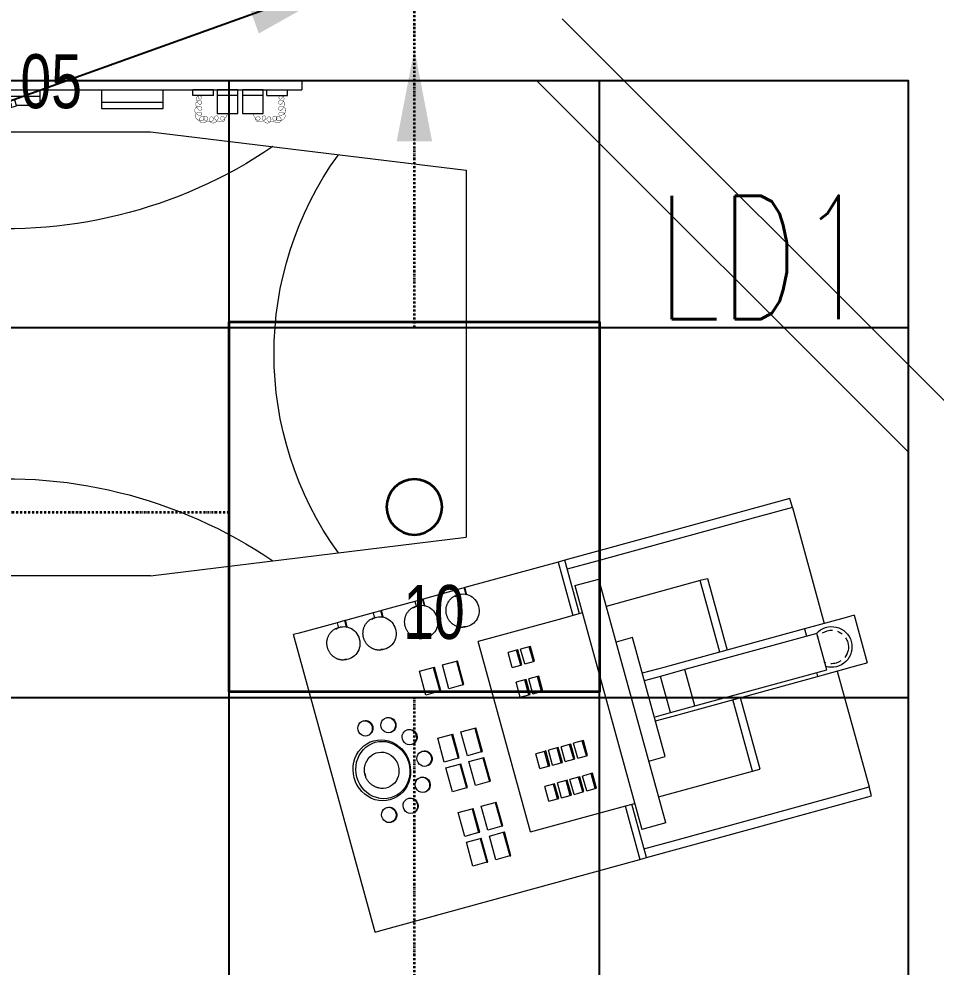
# Model space of a CAD drawing. Extents: x -12260 to 57327, y -29287 to 19916.
# Drawn here: x 22435 to 23921, y -4247 to -2710 of the extents above; entities that cross this region are included whole.
import ezdxf
from ezdxf import colors
from ezdxf.entities.mleader import LeaderData, LeaderLine
from ezdxf.enums import TextEntityAlignment as Align
from ezdxf.math import Vec2, Vec3

# ---------------------------------------------------------------- set-up
doc = ezdxf.new("R2010")
doc.units = 0
doc.header["$LTSCALE"] = 0.25
doc.linetypes.add('DASHDOT', pattern=[25.4, 12.7, -6.35, 0, -6.35])
for name, color, linetype, lineweight in [('01-First Floor$0$72_EGR_EQP_TAG', 142, 'Continuous', 5), ('01-First Floor$0$LOADING', 253, 'Continuous', 5), ('01-First Floor$0$Walls', 251, 'Continuous', 5), ('E-LITE-CIRC-NUMB', 6, 'Continuous', 25), ('E-LITE-CLNG', 150, 'Continuous', 35), ('E-LITE-CLNG-CNDT', 6, 'DASHDOT', 35), ('E-LITE-CLNG-CNDT @ 100', 6, 'DASHDOT', 35), ('E-LITE-CTRL', 6, 'Continuous', 25), ('E-LITE-IDEN', 6, 'Continuous', 25), ('E-LITE-TEXT', 6, 'Continuous', 25)]:
    doc.layers.add(name, color=color, linetype=linetype, lineweight=lineweight)
doc.layers.add('01-First Floor$0$FALSE CEILING', color=251, linetype='Continuous')
doc.styles.add('01-First Floor$0$X3G_ENTITY_257CFD', font='swisscl.ttf', dxfattribs={"height": 200})
doc.styles.add('DC_Elc_Romans', font='elc_romans.shx', dxfattribs={"width": 0.7})
doc.styles.add('DC_SIMPLEX', font='SIMPLEX.shx', dxfattribs={"width": 0.7})

# ---------------------------------------------------------------- blocks, each defined once
blk = doc.blocks.new('01-First Floor$0$ME15657-P')
for p, q in [((0.04, 0.8841), (-0.04, 0.8841)), ((-0.04, 0.8691), (-0.04, 0.8841)), ((0.04, 0.8841), (0.04, 0.8691)), ((-0.04, 0.8009), (-0.04, 0.8691)), ((0.04, 0.8691), (0.04, 0.8009)), ((-0.25, 0.6341), (-0.25, 0.8341)), ((-0.25, 0.8341), (-0.235, 0.8341)), ((-0.04, 0.8341), (-0.235, 0.8341)), ((-0.235, 0.7741), (-0.235, 0.8341)), ((0.235, 0.8341), (0.04, 0.8341)), ((0.235, 0.8341), (0.235, 0.7741)), ((0.235, 0.8341), (0.25, 0.8341)), ((0.25, 0.8341), (0.25, 0.6341)), ((-0.0335, 0.5963), (-0.0335, 0.8182)), ((-0.0335, 0.8182), (0.0275, 0.8182)), ((0.0275, 0.8182), (0.0275, 0.5963)), ((-0.04, 0.5746), (-0.04, 0.8009)), ((-0.0335, 0.8009), (-0.04, 0.8009)), ((0.04, 0.8009), (0.0275, 0.8009)), ((0.04, 0.8009), (0.04, 0.5746)), ((-0.235, 0.5052), (-0.235, 0.7741)), ((0.235, 0.7741), (0.235, 0.5052)), ((-0.04, 0.671), (-0.16, 0.671)), ((-0.16, 0.6707), (-0.16, 0.671)), ((-0.16, 0.6587), (-0.16, 0.6707)), ((0.16, 0.671), (0.04, 0.671)), ((0.16, 0.671), (0.16, 0.6707)), ((0.16, 0.6707), (0.16, 0.6587)), ((-0.16, 0.5007), (-0.16, 0.6587)), ((-0.16, 0.6587), (-0.04, 0.6587)), ((0.04, 0.6587), (0.16, 0.6587)), ((0.16, 0.6587), (0.16, 0.5007)), ((-0.25, 0.4559), (-0.25, 0.6341)), ((0.25, 0.6341), (0.25, 0.4559)), ((-0.0335, 0.5553), (-0.0335, 0.5963)), ((-0.0335, 0.5963), (0.0275, 0.5963)), ((0.0275, 0.5963), (0.0275, 0.5553)), ((-0.04, 0.5665), (-0.04, 0.5746)), ((0.04, 0.5746), (0.04, 0.5665)), ((-0.04, 0.5283), (-0.04, 0.5665)), ((-0.0335, 0.5283), (-0.0335, 0.5553)), ((-0.0335, 0.5553), (0.0275, 0.5553)), ((0.0275, 0.5553), (0.0275, 0.5283)), ((0.04, 0.5665), (0.04, 0.5283)), ((-0.1, 0.5007), (-0.1, 0.5283)), ((-0.1, 0.5283), (0.1, 0.5283)), ((0.1, 0.5283), (0.1, 0.5007)), ((-0.235, 0.4556), (-0.235, 0.5052)), ((-0.2039, 0.5007), (0.2061, 0.5007)), ((-0.2039, 0.5007), (-0.2039, 0.4607)), ((0.2061, 0.4607), (0.2061, 0.5007)), ((0.235, 0.5052), (0.235, 0.4556)), ((-0.25, 0.4445), (-0.25, 0.4559)), ((-0.25, 0.4559), (-0.16, 0.4559)), ((0.2061, 0.4607), (-0.2039, 0.4607)), ((-0.16, 0.4191), (-0.16, 0.4606)), ((0.16, 0.4606), (0.16, 0.4191)), ((0.16, 0.4559), (0.25, 0.4559)), ((0.25, 0.4559), (0.25, 0.4445)), ((-0.25, 0.0096), (-0.25, 0.4445)), ((-0.16, 0.4445), (-0.25, 0.4445)), ((0.25, 0.4445), (0.16, 0.4445)), ((0.25, 0.4445), (0.25, 0.2877)), ((-0.16, 0.2855), (-0.16, 0.4191)), ((0.16, 0.4191), (0.16, 0.2855)), ((-0.12, 0.4055), (-0.12, 0.4076)), ((-0.12, 0.4076), (-0.095, 0.4076)), ((-0.12, 0.391), (-0.12, 0.4055)), ((-0.12, 0.4055), (-0.095, 0.4055)), ((-0.095, 0.4076), (-0.095, 0.4055)), ((-0.095, 0.4055), (-0.095, 0.391)), ((-0.065, 0.4055), (-0.065, 0.4076)), ((-0.065, 0.4076), (-0.04, 0.4076)), ((-0.065, 0.391), (-0.065, 0.4055)), ((-0.065, 0.4055), (-0.04, 0.4055)), ((-0.04, 0.4076), (-0.04, 0.4055)), ((-0.04, 0.4055), (-0.04, 0.391)), ((-0.12, 0.391), (-0.095, 0.391)), ((-0.12, 0.3843), (-0.12, 0.3864)), ((-0.12, 0.3864), (-0.095, 0.3864)), ((-0.12, 0.3698), (-0.12, 0.3843)), ((-0.12, 0.3843), (-0.095, 0.3843)), ((-0.095, 0.3864), (-0.095, 0.3843)), ((-0.095, 0.3843), (-0.095, 0.3698)), ((-0.065, 0.391), (-0.04, 0.391)), ((-0.065, 0.3843), (-0.065, 0.3864)), ((-0.065, 0.3864), (-0.04, 0.3864)), ((-0.065, 0.3698), (-0.065, 0.3843)), ((-0.065, 0.3843), (-0.04, 0.3843)), ((-0.04, 0.3864), (-0.04, 0.3843)), ((-0.04, 0.3843), (-0.04, 0.3698)), ((-0.12, 0.3698), (-0.095, 0.3698)), ((-0.065, 0.3698), (-0.04, 0.3698)), ((-0.12, 0.3631), (-0.12, 0.3652)), ((-0.12, 0.3652), (-0.095, 0.3652)), ((-0.12, 0.3486), (-0.12, 0.3631)), ((-0.12, 0.3631), (-0.095, 0.3631)), ((-0.095, 0.3652), (-0.095, 0.3631)), ((-0.095, 0.3631), (-0.095, 0.3486)), ((-0.065, 0.3631), (-0.065, 0.3652)), ((-0.065, 0.3652), (-0.04, 0.3652)), ((-0.065, 0.3486), (-0.065, 0.3631)), ((-0.065, 0.3631), (-0.04, 0.3631)), ((-0.04, 0.3652), (-0.04, 0.3631)), ((-0.04, 0.3631), (-0.04, 0.3486)), ((0.055, 0.3631), (0.055, 0.3652)), ((0.055, 0.3652), (0.08, 0.3652)), ((0.055, 0.3486), (0.055, 0.3631)), ((0.055, 0.3631), (0.08, 0.3631)), ((0.08, 0.3652), (0.08, 0.3631)), ((0.08, 0.3631), (0.08, 0.3486)), ((0.105, 0.3631), (0.105, 0.3652)), ((0.105, 0.3652), (0.13, 0.3652)), ((0.105, 0.3486), (0.105, 0.3631)), ((0.105, 0.3631), (0.13, 0.3631)), ((0.13, 0.3652), (0.13, 0.3631)), ((0.13, 0.3631), (0.13, 0.3486)), ((-0.12, 0.3486), (-0.095, 0.3486)), ((-0.12, 0.3418), (-0.12, 0.344)), ((-0.12, 0.344), (-0.095, 0.344)), ((-0.12, 0.3274), (-0.12, 0.3418)), ((-0.12, 0.3418), (-0.095, 0.3418)), ((-0.095, 0.344), (-0.095, 0.3418)), ((-0.095, 0.3418), (-0.095, 0.3274)), ((-0.065, 0.3486), (-0.04, 0.3486)), ((-0.065, 0.3418), (-0.065, 0.344)), ((-0.065, 0.344), (-0.04, 0.344)), ((-0.065, 0.3274), (-0.065, 0.3418)), ((-0.065, 0.3418), (-0.04, 0.3418)), ((-0.04, 0.344), (-0.04, 0.3418)), ((-0.04, 0.3418), (-0.04, 0.3274)), ((0.055, 0.3486), (0.08, 0.3486)), ((0.055, 0.3418), (0.055, 0.344)), ((0.055, 0.344), (0.08, 0.344)), ((0.055, 0.3274), (0.055, 0.3418)), ((0.055, 0.3418), (0.08, 0.3418)), ((0.08, 0.344), (0.08, 0.3418)), ((0.08, 0.3418), (0.08, 0.3274)), ((0.105, 0.3486), (0.13, 0.3486)), ((0.105, 0.3418), (0.105, 0.344)), ((0.105, 0.344), (0.13, 0.344)), ((0.105, 0.3274), (0.105, 0.3418)), ((0.105, 0.3418), (0.13, 0.3418)), ((0.13, 0.344), (0.13, 0.3418)), ((0.13, 0.3418), (0.13, 0.3274)), ((-0.12, 0.3274), (-0.095, 0.3274)), ((-0.065, 0.3274), (-0.04, 0.3274)), ((0.055, 0.3274), (0.08, 0.3274)), ((0.105, 0.3274), (0.13, 0.3274)), ((-0.16, 0.2855), (0.16, 0.2855)), ((0.2372, 0.2879), (0.2394, 0.2877)), ((0.2381, 0.2867), (0.2394, 0.2868)), ((0.2394, 0.2877), (0.25, 0.2877)), ((0.2394, 0.2868), (0.25, 0.2868)), ((0.25, 0.2876), (0.25, 0.2867)), ((0.25, 0.2868), (0.25, 0.2737)), ((0.1882, 0.276), (0.1882, 0.2729)), ((0.25, 0.2737), (0.2406, 0.2737)), ((0.2418, 0.2729), (0.2418, 0.276)), ((0.25, 0.2737), (0.25, 0.2177)), ((-0.1888, 0.2448), (-0.1488, 0.2448)), ((-0.1888, 0.243), (-0.1888, 0.2448)), ((-0.1488, 0.243), (-0.1888, 0.243)), ((-0.1888, 0.243), (-0.1888, 0.2196)), ((-0.1488, 0.243), (-0.1488, 0.2448)), ((-0.1488, 0.2196), (-0.1488, 0.243)), ((-0.1388, 0.2448), (-0.0988, 0.2448)), ((-0.1388, 0.243), (-0.1388, 0.2448)), ((-0.0988, 0.243), (-0.1388, 0.243)), ((-0.1388, 0.243), (-0.1388, 0.2196)), ((-0.0988, 0.243), (-0.0988, 0.2448)), ((-0.0988, 0.2196), (-0.0988, 0.243)), ((-0.0638, 0.2448), (-0.0238, 0.2448)), ((-0.0638, 0.243), (-0.0638, 0.2448)), ((-0.0238, 0.243), (-0.0638, 0.243)), ((-0.0638, 0.243), (-0.0638, 0.2196)), ((-0.0238, 0.243), (-0.0238, 0.2448)), ((-0.0238, 0.2196), (-0.0238, 0.243)), ((-0.0138, 0.2448), (0.0262, 0.2448)), ((-0.0138, 0.243), (-0.0138, 0.2448)), ((0.0262, 0.243), (-0.0138, 0.243)), ((-0.0138, 0.243), (-0.0138, 0.2196)), ((0.0262, 0.243), (0.0262, 0.2448)), ((0.0262, 0.2196), (0.0262, 0.243)), ((0.0988, 0.2448), (0.1388, 0.2448)), ((0.0988, 0.243), (0.0988, 0.2448)), ((0.1388, 0.243), (0.0988, 0.243)), ((0.0988, 0.243), (0.0988, 0.2196)), ((0.1388, 0.243), (0.1388, 0.2448)), ((0.1388, 0.2196), (0.1388, 0.243)), ((-0.1888, 0.2196), (-0.1488, 0.2196)), ((-0.1388, 0.2196), (-0.0988, 0.2196)), ((-0.0638, 0.2196), (-0.0238, 0.2196)), ((-0.0138, 0.2196), (0.0262, 0.2196)), ((0.0988, 0.2196), (0.1388, 0.2196)), ((0.2375, 0.2178), (0.2394, 0.2177)), ((0.2385, 0.2167), (0.2394, 0.2168)), ((0.2394, 0.2177), (0.25, 0.2177)), ((0.2394, 0.2168), (0.25, 0.2168)), ((0.25, 0.2168), (0.25, 0.2037)), ((-0.1888, 0.206), (-0.1488, 0.206)), ((-0.1888, 0.2042), (-0.1888, 0.206)), ((-0.1488, 0.2042), (-0.1888, 0.2042)), ((-0.1888, 0.2042), (-0.1888, 0.1809)), ((-0.1488, 0.2042), (-0.1488, 0.206)), ((-0.1488, 0.1809), (-0.1488, 0.2042)), ((-0.1388, 0.206), (-0.0988, 0.206)), ((-0.1388, 0.2042), (-0.1388, 0.206)), ((-0.0988, 0.2042), (-0.1388, 0.2042)), ((-0.1388, 0.2042), (-0.1388, 0.1809)), ((-0.0988, 0.2042), (-0.0988, 0.206)), ((-0.0988, 0.1809), (-0.0988, 0.2042)), ((-0.0638, 0.206), (-0.0238, 0.206)), ((-0.0638, 0.2042), (-0.0638, 0.206)), ((-0.0238, 0.2042), (-0.0638, 0.2042)), ((-0.0638, 0.2042), (-0.0638, 0.1809)), ((-0.0238, 0.2042), (-0.0238, 0.206)), ((-0.0238, 0.1809), (-0.0238, 0.2042)), ((-0.0138, 0.206), (0.0262, 0.206)), ((-0.0138, 0.2042), (-0.0138, 0.206)), ((0.0262, 0.2042), (-0.0138, 0.2042)), ((-0.0138, 0.2042), (-0.0138, 0.1809)), ((0.0262, 0.2042), (0.0262, 0.206)), ((0.0262, 0.1809), (0.0262, 0.2042)), ((0.0988, 0.206), (0.1388, 0.206)), ((0.0988, 0.2042), (0.0988, 0.206)), ((0.1388, 0.2042), (0.0988, 0.2042)), ((0.0988, 0.2042), (0.0988, 0.1809)), ((0.1388, 0.2042), (0.1388, 0.206)), ((0.1388, 0.1809), (0.1388, 0.2042)), ((0.1882, 0.2064), (0.1882, 0.2033)), ((0.25, 0.2037), (0.2406, 0.2037)), ((0.2418, 0.2033), (0.2418, 0.2064)), ((0.25, 0.2037), (0.25, 0.1476)), ((-0.1888, 0.1809), (-0.1488, 0.1809)), ((-0.1388, 0.1809), (-0.0988, 0.1809)), ((-0.0638, 0.1809), (-0.0238, 0.1809)), ((-0.0138, 0.1809), (0.0262, 0.1809)), ((0.0988, 0.1809), (0.1388, 0.1809)), ((-0.0125, 0.1519), (-0.0125, 0.1509)), ((0.0125, 0.1509), (0.0125, 0.1519)), ((0.2376, 0.1478), (0.2394, 0.1476)), ((0.2385, 0.1467), (0.2394, 0.1467)), ((0.2394, 0.1476), (0.25, 0.1476)), ((0.2394, 0.1467), (0.25, 0.1467)), ((0.25, 0.1475), (0.25, 0.1466)), ((0.25, 0.1467), (0.25, 0.1336)), ((-0.0525, 0.1379), (-0.0525, 0.1369)), ((-0.0275, 0.1369), (-0.0275, 0.1379)), ((0.0275, 0.1379), (0.0275, 0.1369)), ((0.0525, 0.1369), (0.0525, 0.1379)), ((0.1882, 0.1365), (0.1882, 0.1333)), ((0.25, 0.1336), (0.2406, 0.1336)), ((0.2418, 0.1333), (0.2418, 0.1365)), ((0.25, 0.1336), (0.25, 0.087)), ((-0.0803, 0.1099), (-0.0803, 0.1089)), ((-0.0553, 0.1089), (-0.0553, 0.1099)), ((0.0553, 0.1099), (0.0553, 0.1089)), ((0.0803, 0.1089), (0.0803, 0.1099)), ((0.2376, 0.0872), (0.2394, 0.087)), ((0.2385, 0.0861), (0.2394, 0.0861)), ((0.2394, 0.087), (0.25, 0.087)), ((0.2394, 0.0861), (0.25, 0.0861)), ((0.25, 0.0869), (0.25, 0.086)), ((0.25, 0.0861), (0.25, 0.073)), ((-0.0853, 0.0726), (-0.0853, 0.0715)), ((-0.0603, 0.0715), (-0.0603, 0.0726)), ((0.0603, 0.0726), (0.0603, 0.0715)), ((0.0853, 0.0715), (0.0853, 0.0726)), ((0.1882, 0.0758), (0.1882, 0.0727)), ((0.25, 0.073), (0.2406, 0.073)), ((0.2418, 0.0727), (0.2418, 0.0758)), ((0.25, 0.073), (0.25, 0.0096)), ((-0.25, 0), (-0.25, 0.0096)), ((-0.25, 0), (0.25, 0)), ((0.25, 0.0096), (0.25, 0))]:
    blk.add_line(p, q)
at = {"flags": 128}
for points in [[(0.1882, 0.2729), (0.1883, 0.2718), (0.1883, 0.2708), (0.1884, 0.2698), (0.1886, 0.2688), (0.1888, 0.2678), (0.189, 0.2668), (0.1893, 0.2658), (0.1896, 0.2648), (0.19, 0.2638), (0.1904, 0.2629), (0.1909, 0.262), (0.1913, 0.261), (0.1919, 0.2602), (0.1924, 0.2593), (0.193, 0.2584), (0.1936, 0.2576), (0.1943, 0.2568), (0.195, 0.256), (0.1957, 0.2553), (0.1965, 0.2546), (0.1973, 0.2539), (0.1981, 0.2532), (0.1989, 0.2526), (0.1998, 0.252), (0.2007, 0.2515), (0.2016, 0.251), (0.2025, 0.2505), (0.2035, 0.25), (0.2044, 0.2496), (0.2054, 0.2492), (0.2064, 0.2489), (0.2074, 0.2486), (0.2084, 0.2483), (0.2095, 0.2481), (0.2105, 0.2479), (0.2116, 0.2478), (0.2126, 0.2477), (0.2137, 0.2476), (0.2147, 0.2476), (0.215, 0.2476)], [(0.215, 0.2476), (0.2161, 0.2476), (0.2171, 0.2476), (0.2182, 0.2477), (0.2192, 0.2479), (0.2203, 0.248), (0.2213, 0.2483), (0.2223, 0.2485), (0.2233, 0.2488), (0.2243, 0.2491), (0.2253, 0.2495), (0.2263, 0.2499), (0.2272, 0.2503), (0.2282, 0.2508), (0.2291, 0.2513), (0.23, 0.2519), (0.2308, 0.2525), (0.2317, 0.2531), (0.2325, 0.2537), (0.2333, 0.2544), (0.2341, 0.2551), (0.2348, 0.2558), (0.2355, 0.2566), (0.2362, 0.2574), (0.2368, 0.2582), (0.2374, 0.2591), (0.238, 0.2599), (0.2385, 0.2608), (0.239, 0.2617), (0.2395, 0.2626), (0.2399, 0.2636), (0.2403, 0.2645), (0.2406, 0.2655), (0.2409, 0.2665), (0.2411, 0.2675), (0.2414, 0.2685), (0.2415, 0.2695), (0.2416, 0.2705), (0.2417, 0.2716), (0.2418, 0.2726), (0.2418, 0.2729)], [(0.1882, 0.2033), (0.1883, 0.2023), (0.1883, 0.2012), (0.1884, 0.2002), (0.1886, 0.1992), (0.1888, 0.1982), (0.189, 0.1972), (0.1893, 0.1962), (0.1896, 0.1952), (0.19, 0.1943), (0.1904, 0.1933), (0.1909, 0.1924), (0.1913, 0.1915), (0.1919, 0.1906), (0.1924, 0.1897), (0.193, 0.1889), (0.1936, 0.188), (0.1943, 0.1872), (0.195, 0.1865), (0.1957, 0.1857), (0.1965, 0.185), (0.1973, 0.1843), (0.1981, 0.1837), (0.1989, 0.183), (0.1998, 0.1825), (0.2007, 0.1819), (0.2016, 0.1814), (0.2025, 0.1809), (0.2035, 0.1804), (0.2044, 0.18), (0.2054, 0.1797), (0.2064, 0.1793), (0.2074, 0.179), (0.2084, 0.1787), (0.2095, 0.1785), (0.2105, 0.1783), (0.2116, 0.1782), (0.2126, 0.1781), (0.2137, 0.178), (0.2147, 0.178), (0.215, 0.178)], [(0.215, 0.178), (0.2161, 0.178), (0.2171, 0.178), (0.2182, 0.1781), (0.2192, 0.1783), (0.2203, 0.1785), (0.2213, 0.1787), (0.2223, 0.1789), (0.2233, 0.1792), (0.2243, 0.1796), (0.2253, 0.1799), (0.2263, 0.1803), (0.2272, 0.1808), (0.2282, 0.1812), (0.2291, 0.1818), (0.23, 0.1823), (0.2308, 0.1829), (0.2317, 0.1835), (0.2325, 0.1841), (0.2333, 0.1848), (0.2341, 0.1855), (0.2348, 0.1863), (0.2355, 0.187), (0.2362, 0.1878), (0.2368, 0.1886), (0.2374, 0.1895), (0.238, 0.1903), (0.2385, 0.1912), (0.239, 0.1921), (0.2395, 0.1931), (0.2399, 0.194), (0.2403, 0.195), (0.2406, 0.1959), (0.2409, 0.1969), (0.2411, 0.1979), (0.2414, 0.1989), (0.2415, 0.1999), (0.2416, 0.201), (0.2417, 0.202), (0.2418, 0.203), (0.2418, 0.2033)], [(0.1882, 0.1333), (0.1883, 0.1323), (0.1883, 0.1313), (0.1884, 0.1303), (0.1886, 0.1292), (0.1888, 0.1282), (0.189, 0.1272), (0.1893, 0.1262), (0.1896, 0.1253), (0.19, 0.1243), (0.1904, 0.1234), (0.1909, 0.1224), (0.1913, 0.1215), (0.1919, 0.1206), (0.1924, 0.1198), (0.193, 0.1189), (0.1936, 0.1181), (0.1943, 0.1173), (0.195, 0.1165), (0.1957, 0.1158), (0.1965, 0.1151), (0.1973, 0.1144), (0.1981, 0.1137), (0.1989, 0.1131), (0.1998, 0.1125), (0.2007, 0.112), (0.2016, 0.1114), (0.2025, 0.1109), (0.2035, 0.1105), (0.2044, 0.1101), (0.2054, 0.1097), (0.2064, 0.1094), (0.2074, 0.1091), (0.2084, 0.1088), (0.2095, 0.1086), (0.2105, 0.1084), (0.2116, 0.1082), (0.2126, 0.1081), (0.2137, 0.1081), (0.2147, 0.108), (0.215, 0.108)], [(0.215, 0.108), (0.2161, 0.108), (0.2171, 0.1081), (0.2182, 0.1082), (0.2192, 0.1083), (0.2203, 0.1085), (0.2213, 0.1087), (0.2223, 0.109), (0.2233, 0.1093), (0.2243, 0.1096), (0.2253, 0.11), (0.2263, 0.1104), (0.2272, 0.1108), (0.2282, 0.1113), (0.2291, 0.1118), (0.23, 0.1124), (0.2308, 0.1129), (0.2317, 0.1135), (0.2325, 0.1142), (0.2333, 0.1149), (0.2341, 0.1156), (0.2348, 0.1163), (0.2355, 0.1171), (0.2362, 0.1179), (0.2368, 0.1187), (0.2374, 0.1195), (0.238, 0.1204), (0.2385, 0.1213), (0.239, 0.1222), (0.2395, 0.1231), (0.2399, 0.1241), (0.2403, 0.125), (0.2406, 0.126), (0.2409, 0.127), (0.2411, 0.128), (0.2414, 0.129), (0.2415, 0.13), (0.2416, 0.131), (0.2417, 0.132), (0.2418, 0.1331), (0.2418, 0.1333)], [(-0.0266, 0.0675), (-0.026, 0.0664), (-0.0253, 0.0654), (-0.0246, 0.0644), (-0.0239, 0.0634), (-0.0231, 0.0624), (-0.0224, 0.0615), (-0.0215, 0.0606), (-0.0207, 0.0598), (-0.0198, 0.0589), (-0.0189, 0.0582), (-0.018, 0.0575), (-0.017, 0.0568), (-0.016, 0.0561), (-0.015, 0.0555), (-0.014, 0.055), (-0.013, 0.0544), (-0.0119, 0.054), (-0.0109, 0.0535), (-0.0098, 0.0531), (-0.0087, 0.0528), (-0.0076, 0.0525), (-0.0065, 0.0522), (-0.0054, 0.052), (-0.0043, 0.0518), (-0.0032, 0.0517), (-0.0021, 0.0516), (-0.001, 0.0515), (0, 0.0515)], [(0, 0.0515), (0.0011, 0.0515), (0.0022, 0.0516), (0.0034, 0.0517), (0.0045, 0.0518), (0.0056, 0.052), (0.0067, 0.0522), (0.0078, 0.0525), (0.0089, 0.0528), (0.0099, 0.0532), (0.011, 0.0536), (0.0121, 0.054), (0.0131, 0.0545), (0.0141, 0.055), (0.0152, 0.0556), (0.0161, 0.0562), (0.0171, 0.0569), (0.0181, 0.0575), (0.019, 0.0583), (0.0199, 0.059), (0.0208, 0.0599), (0.0216, 0.0607), (0.0225, 0.0616), (0.0232, 0.0625), (0.024, 0.0635), (0.0247, 0.0645), (0.0254, 0.0655), (0.026, 0.0666), (0.0266, 0.0675)], [(0.1882, 0.0727), (0.1883, 0.0717), (0.1883, 0.0706), (0.1884, 0.0696), (0.1886, 0.0686), (0.1888, 0.0676), (0.189, 0.0666), (0.1893, 0.0656), (0.1896, 0.0646), (0.19, 0.0637), (0.1904, 0.0627), (0.1909, 0.0618), (0.1913, 0.0609), (0.1919, 0.06), (0.1924, 0.0591), (0.193, 0.0583), (0.1936, 0.0574), (0.1943, 0.0566), (0.195, 0.0559), (0.1957, 0.0551), (0.1965, 0.0544), (0.1973, 0.0537), (0.1981, 0.0531), (0.1989, 0.0525), (0.1998, 0.0519), (0.2007, 0.0513), (0.2016, 0.0508), (0.2025, 0.0503), (0.2035, 0.0499), (0.2044, 0.0494), (0.2054, 0.0491), (0.2064, 0.0487), (0.2074, 0.0484), (0.2084, 0.0482), (0.2095, 0.0479), (0.2105, 0.0477), (0.2116, 0.0476), (0.2126, 0.0475), (0.2137, 0.0474), (0.2147, 0.0474), (0.215, 0.0474)], [(0.215, 0.0474), (0.2161, 0.0474), (0.2171, 0.0475), (0.2182, 0.0476), (0.2192, 0.0477), (0.2203, 0.0479), (0.2213, 0.0481), (0.2223, 0.0483), (0.2233, 0.0486), (0.2243, 0.049), (0.2253, 0.0493), (0.2263, 0.0497), (0.2272, 0.0502), (0.2282, 0.0507), (0.2291, 0.0512), (0.23, 0.0517), (0.2308, 0.0523), (0.2317, 0.0529), (0.2325, 0.0536), (0.2333, 0.0542), (0.2341, 0.0549), (0.2348, 0.0557), (0.2355, 0.0564), (0.2362, 0.0572), (0.2368, 0.058), (0.2374, 0.0589), (0.238, 0.0597), (0.2385, 0.0606), (0.239, 0.0615), (0.2395, 0.0625), (0.2399, 0.0634), (0.2403, 0.0644), (0.2406, 0.0653), (0.2409, 0.0663), (0.2411, 0.0673), (0.2414, 0.0683), (0.2415, 0.0693), (0.2416, 0.0704), (0.2417, 0.0714), (0.2418, 0.0724), (0.2418, 0.0727)]]:
    blk.add_lwpolyline(points, dxfattribs=at)
for radius, start, end in [(0.033, 90, 212.0544), (0.0272, 90, 144), (0.033, 327.3076, 90), (0.0272, 72, 90), (0.0272, 126, 144), (0.0272, 36, 54), (0.0272, 162, 198), (0.0272, 180, 198), (0.0272, 0, 18), (0.0272, 342, 18), (0.0272, 216, 221.6097), (0.0272, 318.3903, 324), (0.0272, 318.3903, 324)]:
    blk.add_arc((0, 0.8355), radius, start, end)
for centre, major_axis, start_param, end_param in [((0.215, 0.276), (0.0268, 0), 1.570796, 3.401412), ((0.215, 0.276), (0.0268, 0), 5.969026, 7.853982), ((0.215, 0.2064), (0.0268, 0), 1.570796, 3.401412), ((0.215, 0.2064), (0.0268, 0), 5.969026, 7.853982), ((0, 0.1519), (0.0125, 0), 1.570796, 3.141593), ((0, 0.1509), (0.0125, 0), 1.570796, 4.712389), ((0, 0.1519), (0.0125, 0), 0, 1.570796), ((0, 0.1509), (0.0125, 0), 4.712389, 7.853982), ((0.215, 0.1365), (0.0268, 0), 1.570796, 3.401412), ((0.215, 0.1365), (0.0268, 0), 5.969026, 7.853982), ((-0.04, 0.1379), (0.0125, 0), 1.570796, 3.141593), ((-0.04, 0.1369), (0.0125, 0), 1.570796, 4.712389), ((-0.04, 0.1379), (0.0125, 0), 0, 1.570796), ((-0.04, 0.1369), (0.0125, 0), 4.712389, 7.853982), ((0.04, 0.1379), (0.0125, 0), 1.570796, 3.141593), ((0.04, 0.1369), (0.0125, 0), 1.570796, 4.712389), ((0.04, 0.1379), (0.0125, 0), 0, 1.570796), ((0.04, 0.1369), (0.0125, 0), 4.712389, 7.853982), ((0, 0.0797), (-0.0497, 0), 4.712389, 7.853982), ((0, 0.0815), (-0.0467, 0), 4.712389, 7.853982), ((0, 0.0797), (0.0497, 0), 4.712389, 7.853982), ((0, 0.0815), (0.0467, 0), 4.712389, 7.853982), ((-0.0678, 0.1099), (0.0125, 0), 1.570796, 3.141593), ((-0.0678, 0.1089), (0.0125, 0), 1.570796, 4.712389), ((-0.0678, 0.1099), (0.0125, 0), 0, 1.570796), ((-0.0678, 0.1089), (0.0125, 0), 4.712389, 7.853982), ((0.0678, 0.1099), (0.0125, 0), 1.570796, 3.141593), ((0.0678, 0.1089), (0.0125, 0), 1.570796, 4.712389), ((0.0678, 0.1099), (0.0125, 0), 0, 1.570796), ((0.0678, 0.1089), (-0.0125, 0), 1.570796, 4.712389), ((0, 0.0797), (0.0296, 0), 1.570796, 3.926991), ((0, 0.0797), (0.0296, 0), 5.497787, 7.853982), ((0.215, 0.0758), (0.0268, 0), 1.570796, 3.401412), ((0.215, 0.0758), (0.0268, 0), 5.969026, 7.853982), ((-0.0728, 0.0726), (0.0125, 0), 1.570796, 3.141593), ((-0.0728, 0.0715), (0.0125, 0), 1.570796, 4.712389), ((-0.0728, 0.0726), (0.0125, 0), 0, 1.570796), ((-0.0728, 0.0715), (0.0125, 0), 4.712389, 7.853982), ((0.0728, 0.0726), (0.0125, 0), 1.570796, 3.141593), ((0.0728, 0.0715), (0.0125, 0), 1.570796, 4.712389), ((0.0728, 0.0726), (0.0125, 0), 0, 1.570796), ((0.0728, 0.0715), (0.0125, 0), 4.712389, 7.853982), ((0, 0.0797), (0.0296, 0), 4.624442, 4.652361), ((0, 0.0797), (0.0296, 0), 4.672724, 4.712389), ((0, 0.0797), (0.0296, 0), 4.712389, 4.752054), ((0, 0.0797), (0.0296, 0), 4.772417, 4.800336)]:
    blk.add_ellipse(centre, major_axis=major_axis, ratio=0.93358, start_param=start_param, end_param=end_param)
blk = doc.blocks.new('01-First Floor$0$ME19011A-P')
for p, q in [((-0.425, 0), (0.425, 0)), ((-0.425, 0), (-0.425, -0.015)), ((0.425, 0), (0.425, -0.015)), ((-0.425, -0.015), (0.425, -0.015)), ((-0.36, -0.015), (-0.36, -0.0198)), ((-0.24, -0.015), (-0.24, -0.0198)), ((-0.15, -0.015), (-0.15, -0.04)), ((0, -0.015), (0, -0.04)), ((0.1, -0.015), (0.1, -0.045)), ((0.2, -0.045), (0.2, -0.015)), ((0.2818, -0.015), (0.2484, -0.015)), ((0.2484, -0.0243), (0.2484, -0.015)), ((0.2818, -0.0243), (0.2818, -0.015)), ((0.3211, -0.015), (0.2877, -0.015)), ((0.2877, -0.015), (0.2877, -0.0531)), ((0.3211, -0.0531), (0.3211, -0.015)), ((0.3623, -0.015), (0.3289, -0.015)), ((0.3289, -0.015), (0.3289, -0.0531)), ((0.3623, -0.0531), (0.3623, -0.015)), ((0.3682, -0.0243), (0.3682, -0.015)), ((0.3682, -0.015), (0.4016, -0.015)), ((0.4016, -0.0243), (0.4016, -0.015)), ((-0.3675, -0.0198), (-0.2325, -0.0198)), ((-0.3675, -0.0198), (-0.3675, -0.0399)), ((-0.2325, -0.0198), (-0.2325, -0.0399)), ((-0.15, -0.025), (0, -0.025)), ((0.2818, -0.0243), (0.2484, -0.0243)), ((0.3211, -0.0243), (0.2877, -0.0243)), ((0.3623, -0.0243), (0.3289, -0.0243)), ((0.3682, -0.0243), (0.4016, -0.0243)), ((-0.3675, -0.0399), (-0.2325, -0.0399)), ((-0.15, -0.04), (-0.1187, -0.04)), ((-0.0887, -0.04), (-0.0637, -0.04)), ((-0.0606, -0.0371), (-0.0787, -0.0432)), ((-0.0787, -0.0432), (-0.077, -0.0497)), ((-0.0582, -0.046), (-0.077, -0.0497)), ((-0.0402, -0.0312), (-0.0496, -0.0337)), ((-0.047, -0.0434), (-0.0376, -0.0409)), ((-0.0376, -0.0409), (-0.0402, -0.0312)), ((-0.0379, -0.04), (0, -0.04)), ((0.1, -0.035), (0.2, -0.035)), ((0.1, -0.045), (0.2, -0.045)), ((0.2877, -0.0531), (0.3211, -0.0531)), ((0.3289, -0.0531), (0.3623, -0.0531))]:
    blk.add_line(p, q)
at = {"color": 8, "const_width": 0.000601}
for points in [[(0.3044, -0.0531, -0.184574), (0.2977, -0.0636, -1.44364), (0.2961, -0.0581, -0.837915), (0.2969, -0.0664, -0.30536), (0.2839, -0.062, -1.584726), (0.2894, -0.0609, -0.253153), (0.2827, -0.0684, -0.874198), (0.2775, -0.0585, -0.915253), (0.2791, -0.0658, -0.223821), (0.2683, -0.0644, -1.703343), (0.272, -0.0597, -0.588962), (0.2621, -0.068, -0.717795), (0.2625, -0.0581, -0.983104), (0.2645, -0.0644, -0.326362), (0.2534, -0.0609, -0.758716), (0.2609, -0.0514, -0.906186), (0.2593, -0.0565, -0.189488), (0.2526, -0.0522, -0.7948), (0.2613, -0.0423, -1.223996), (0.2574, -0.047, -0.072149), (0.2534, -0.0403, -0.645886), (0.2609, -0.0324, -1.366917), (0.2574, -0.0371, -0.078415), (0.2542, -0.0308, -0.723006), (0.2613, -0.0256, -1.105484), (0.2582, -0.0292, -0.221197), (0.2566, -0.0243, -0.221197)], [(0.3456, -0.0531, 0.184574), (0.3523, -0.0636, 1.44364), (0.3539, -0.0581, 0.837915), (0.3531, -0.0664, 0.30536), (0.3661, -0.062, 1.584726), (0.3606, -0.0609, 0.253153), (0.3673, -0.0684, 0.874198), (0.3725, -0.0585, 0.915253), (0.3709, -0.0658, 0.223821), (0.3817, -0.0644, 1.703343), (0.378, -0.0597, 0.588962), (0.3879, -0.068, 0.717795), (0.3875, -0.0581, 0.983104), (0.3855, -0.0644, 0.326362), (0.3966, -0.0609, 0.758716), (0.3891, -0.0514, 0.906186), (0.3907, -0.0565, 0.189488), (0.3974, -0.0522, 0.7948), (0.3887, -0.0423, 1.223996), (0.3926, -0.047, 0.072149), (0.3966, -0.0403, 0.645886), (0.3891, -0.0324, 1.366917), (0.3926, -0.0371, 0.078415), (0.3958, -0.0308, 0.723006), (0.3887, -0.0256, 1.105484), (0.3918, -0.0292, 0.221197), (0.3934, -0.0243, 0.221197)]]:
    blk.add_lwpolyline(points, format="xyb", dxfattribs=at)
blk.add_lwpolyline([(-0.1187, -0.0482), (-0.0887, -0.0482), (-0.0887, -0.0382), (-0.1187, -0.0382)], close=True)
blk.add_circle((-0.0537, -0.04), 0.0075)
for centre, radius, start, end in [((-0.1037, -0.04), 0.01, 10.4593, 169.5407), ((-0.0537, -0.04), 0.01, 45, 180), ((-0.1037, -0.04), 0.0075, 14.0075, 165.9925)]:
    blk.add_arc(centre, radius, start, end)
blk = doc.blocks.new('01-First Floor$0$M.44.57.64')
at = {"layer": '01-First Floor$0$LOADING', "xscale": 1000.000000000002, "yscale": 1000.000000000002, "zscale": 1000.000000000002, "rotation": 225.9999036123427}
blk.add_blockref('01-First Floor$0$ME19011A-P', (-80806.9, 16720.7), dxfattribs=at)
blk = doc.blocks.new('01-First Floor$0$HF13902-P')
at = {"color": 8}
for centre, radius, start, end in [((0, 1.0679), 0.5515, 234.1788, 305.8212), ((-0.9704, 0.0819), 0.7679, 353.3222, 34.2669), ((0.9704, 0.0819), 0.7679, 145.7331, 186.6778)]:
    blk.add_arc(centre, radius, start, end, dxfattribs=at)
at = {"layer": '01-First Floor$0$LOADING'}
for p, q in [((-0.36, 0.3161), (-0.2975, 0.8276)), ((0.2975, 0.8276), (-0.2975, 0.8276)), ((0.36, 0.3161), (0.2975, 0.8276)), ((-0.36, 0.3161), (-0.36, -0.6824)), ((0.36, -0.6824), (0.36, 0.3161))]:
    blk.add_line(p, q, dxfattribs=at)
blk = doc.blocks.new('01-First Floor')
at = {"layer": '01-First Floor$0$FALSE CEILING', "linetype": 'Continuous'}
for p, q in [((22776, -6810), (22776, -2810)), ((23376, -6810), (23376, -2810)), ((20376, -3210), (23876, -3210)), ((20376, -3810), (23876, -3810))]:
    blk.add_line(p, q, dxfattribs=at)
at = {"layer": '01-First Floor$0$FALSE CEILING'}
blk.add_lwpolyline([(20376, -2810), (23876, -2810), (23876, -6810), (20376, -6810)], close=True, dxfattribs=at)
at = {"layer": '01-First Floor$0$Walls'}
for p, q in [((23315.6, -2710), (23976, -3370.4)), ((20376, -2810), (23274.1, -2810)), ((23274.1, -2810), (23876, -3411.9)), ((23876, -3411.9), (23876, -5730))]:
    blk.add_line(p, q, dxfattribs=at)
at = {"layer": '01-First Floor$0$LOADING', "rotation": 134.0000963876573}
blk.add_blockref('01-First Floor$0$M.44.57.64', (-21636.7, 66932.7, -0.1), dxfattribs=at)
at = {"layer": '01-First Floor$0$LOADING'}
for name, p, xscale, yscale, zscale, rotation in [('01-First Floor$0$HF13902-P', (22332.1, -3252.8, -0.1), -1000, 1000, 1000, 270), ('01-First Floor$0$ME15657-P', (22946.4, -3949.2, -0.1), -999.9999999999999, 999.9999999999999, 999.9999999999999, 285.3413789688113)]:
    blk.add_blockref(name, p, dxfattribs=dict(at, xscale=xscale, yscale=yscale, zscale=zscale, rotation=rotation))
at = {"layer": '01-First Floor$0$72_EGR_EQP_TAG', "char_height": 87.47, "attachment_point": 2, "style": '01-First Floor$0$X3G_ENTITY_257CFD'}
for s, insert in [('05', (22487.4, -2767.2, -0.1)), ('10', (23107.7, -3627.7, -0.1))]:
    blk.add_mtext(s, dxfattribs=dict(at, insert=insert))
blk = doc.blocks.new('*U18')
blk.add_hatch(color=256).paths.add_polyline_path([(-0.287, 0), (0, -1.5), (0.287, 0)])
blk = doc.blocks.new('DC_Arrow-ArrowEllipse')
at = {"color": 0}
blk.add_ellipse((0, 0), major_axis=(0.4, 0), ratio=0.4, dxfattribs=at)
at = {"color": 0, "ltscale": 0.5}
blk.add_solid([(-1.4, 0.1667), (-0.4, 0), (-1.4, -0.1667)], dxfattribs=at)
blk = doc.blocks.new('*U25')
blk.add_lwpolyline([(-300, 300), (-300, -300), (300, -300), (300, 300)], close=True)
blk.add_circle((0, 0), 45)
at = {"layer": 'E-LITE-CIRC-NUMB', "style": 'DC_SIMPLEX', "width": 0.7, "flags": 8}
blk.add_attdef('CIRCUIT', text='', height=200, rotation=0, dxfattribs=at).set_placement((-473.9, 300), align=Align.RIGHT)
at = {"layer": 'E-LITE-CTRL', "style": 'DC_SIMPLEX', "width": 0.7, "flags": 8}
blk.add_attdef('CONTROL', (1118.9, -935), '', height=200, rotation=360, dxfattribs=at)
at = {"layer": 'E-LITE-IDEN', "style": 'DC_SIMPLEX', "width": 0.7, "flags": 8}
blk.add_attdef('TYPE', (460.4, 457.6), '', height=200, rotation=360, dxfattribs=at)

msp = doc.modelspace()

# ---------------------------------------------------------------- linework, layer by layer
at = {"layer": 'E-LITE-CLNG-CNDT', "elevation": 0}
msp.add_lwpolyline([(23076, -3210), (23076, -2607.3, 0.414214), (22976, -2507.3), (7765.5, -2507.3, -0.414214), (7665.5, -2407.3), (7665.5, 2768.9)], format="xyb", dxfattribs=at)
at = {"layer": 'E-LITE-CLNG-CNDT'}
for points in [[(22775.9, -3509.9), (21575.9, -3509.9)], [(23075.9, -5609.9), (23075.9, -3809.9)]]:
    msp.add_lwpolyline(points, dxfattribs=at)

# ---------------------------------------------------------------- block references
at = {"layer": 'E-LITE-CLNG'}
ref = msp.add_blockref('*U25', (23075.9, -3501.1, -0.1), dxfattribs=dict(at, xscale=-1))
ref.add_attrib('TYPE', 'LD1', (23469.4, -3196.6, -0.1), dxfattribs={"layer": 'E-LITE-IDEN', "height": 200, "rotation": 0, "style": 'DC_SIMPLEX', "width": 0.7, "flags": 8})
at = {"layer": 'E-LITE-CLNG-CNDT'}
msp.add_blockref('01-First Floor', (0, 0), dxfattribs=at)
at = {"layer": 'E-LITE-CLNG-CNDT @ 100', "xscale": 100, "yscale": 100, "zscale": 100, "rotation": 180}
msp.add_blockref('*U18', (23076, -2908.6, 0), dxfattribs=at)

# ---------------------------------------------------------------- leaders
at = {"layer": 'E-LITE-TEXT'}
ml = msp.add_multileader_mtext('Standard', dxfattribs=at)
ml.set_content('TO LP-F1/L13', color=256, style='DC_Elc_Romans')
ml.set_leader_properties(color=45)
ml.set_arrow_properties(name='DC_Arrow-ArrowEllipse')
ml.build(insert=Vec2(0, 0))
ml.multileader.update_dxf_attribs({"dogleg_length": 2, "arrow_head_size": 200, "scale": 100})
ctx = ml.context
ctx.base_point, ctx.scale, ctx.char_height, ctx.arrow_head_size, ctx.landing_gap_size, ctx.plane_origin = Vec3(20029.4, -2945.7, 0), 100, 200, 200, 200, Vec3(14694.8, -530.3, 0)
ctx.text_align_type = 2
notes = []
notes.append((ctx, [(1, (1, 1, 0), (22136.1, -2945.7, 0), (-1, 0), 200, [(0, [(23076, -2607.3, 0)], 0, [])])]))
ctx.mtext.insert, ctx.mtext.alignment, ctx.mtext.flow_direction = Vec3(21736.1, -2812.4, 0), 3, 5
for ctx, leaders in notes:
    for number, flags, end, landing, length, lines in leaders:
        leader = LeaderData()
        leader.index, (leader.has_last_leader_line, leader.has_dogleg_vector, leader.attachment_direction) = number, flags
        leader.last_leader_point, leader.dogleg_vector, leader.dogleg_length = Vec3(end), Vec3(landing), length
        for number, points, colour, breaks in lines:
            line = LeaderLine()
            line.index, line.vertices, line.color, line.breaks = number, Vec3.list(points), colors.encode_raw_color(colour), breaks
            leader.lines.append(line)
        ctx.leaders.append(leader)

doc.saveas('drawing.dxf')
